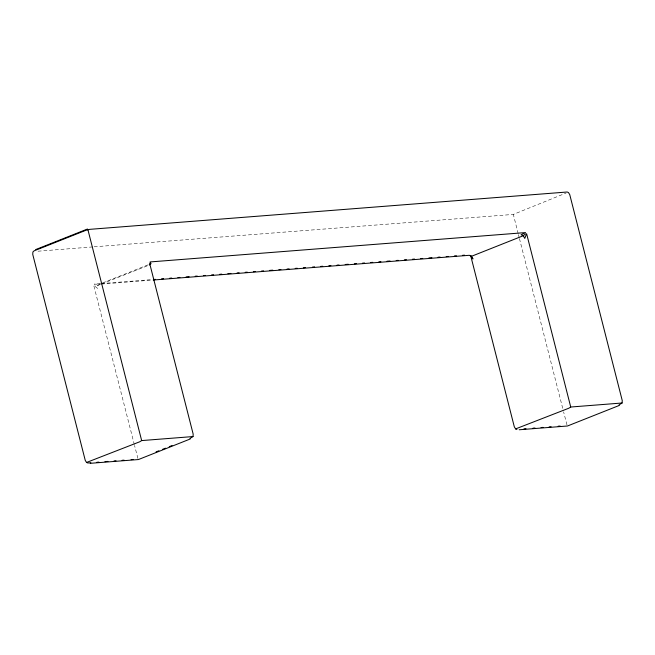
<?xml version="1.0" encoding="UTF-8"?>
<svg xmlns="http://www.w3.org/2000/svg" width="655" height="655" viewBox="0 0 655 655"><rect width="100%" height="100%" fill="white"/><g stroke="black" fill="none" stroke-linecap="round" stroke-linejoin="round"><path stroke-width="0.49" stroke-dasharray="3.27 2.46" d="M148.202 264.8L99.233 284.245L97.628 285.531L94.885 285.113M94.123 246.812L513.34 214.422L566.067 193.045M100.452 284.409L97.628 285.531L97.538 288.339L93.731 285.318L134.291 444.458M101.394 284.033L148.48 265.34M38.023 251.201L93.1 246.894M100.346 283.64L94.222 284.123L99.233 284.245M101.361 283.566L152.378 279.57M101.271 284.082L152.247 280.094M566.984 424.89L563.611 411.872M137.91 458.443L134.545 445.449M518.17 233.622L513.34 214.422M518.424 234.613L519.186 237.585M519.44 238.576L563.357 410.881"/><path stroke-width="0.98" d="M189.958 438.441L193.028 436.558L193.176 434.142L149.594 263.138M619.032 404.888L622.103 403.005L622.25 400.582L569.744 194.609L568.458 192.537L567.148 192.005L89.809 229.34L85.879 230.298L34.085 250.857L32.897 251.995L32.75 254.418L85.256 460.391L86.542 462.463L87.852 462.995L90.865 462.758M525.441 233.868L523.288 235.726L471.494 256.293L469.308 255.303L153.262 280.021M149.422 264.964L151.027 263.678L150.085 261.943L525.523 232.582L521.102 234.736L523.288 235.726L524.77 238.412L526.604 233.655L570.734 407.017L622.103 403.005M193.028 436.558L141.66 440.578L139.785 441.765L86.542 462.463M570.734 407.017L568.851 408.212L515.616 428.902L514.322 426.839L470.732 255.835L472.975 258.979L471.494 256.293L470.323 255.753M35.689 249.571L87.483 229.013M156.062 451.901L158.887 450.779M162.653 449.289L165.478 448.167M169.244 446.669L172.069 445.547M190.237 438.981L138.442 459.548L90.177 463.322M619.311 405.429L567.517 425.987L519.243 429.762M153.393 279.497L155.44 279.333M161.556 278.858L163.594 278.694M169.719 278.219L171.757 278.056M177.882 277.581L179.92 277.417M186.045 276.942L189.107 276.705M195.223 276.222L197.261 276.066M203.386 275.583L205.424 275.427M211.549 274.944L213.587 274.789M219.712 274.306L221.75 274.15M227.874 273.667L230.928 273.43M237.053 272.955L239.091 272.791M245.216 272.316L247.254 272.152M253.379 271.678L255.417 271.514M261.541 271.039L263.58 270.875M269.696 270.4L272.758 270.163M278.883 269.68L280.921 269.524M287.046 269.041L289.084 268.886M295.209 268.403L297.247 268.247M303.363 267.764L305.41 267.608M312.55 267.043L314.588 266.888M320.713 266.413L322.751 266.249M328.875 265.774L330.914 265.611M337.03 265.136L339.077 264.972M345.193 264.497L348.255 264.252M354.38 263.777L356.418 263.613M362.543 263.138L364.581 262.982M370.697 262.499L372.744 262.344M378.86 261.861L380.899 261.705M387.023 261.222L390.085 260.985M396.201 260.502L398.248 260.346M404.364 259.863L406.411 259.707M412.527 259.224L414.566 259.069M420.69 258.594L422.729 258.43M428.853 257.955L431.915 257.71M438.031 257.235L440.078 257.071M446.194 256.596L448.233 256.433M454.357 255.958L456.396 255.794M462.52 255.319L464.559 255.163M96.899 462.283L98.913 462.127M104.947 461.652L107.96 461.415M113.995 460.948L116.009 460.792M122.043 460.318L124.049 460.162M131.09 459.605L133.104 459.45M523.959 428.886L525.973 428.73M533.006 428.173L535.02 428.018M541.055 427.551L543.069 427.387M549.103 426.921L551.109 426.765M558.15 426.208L560.164 426.053M515.616 428.902L516.918 429.434M88.016 230.11L141.66 440.578"/></g></svg>
